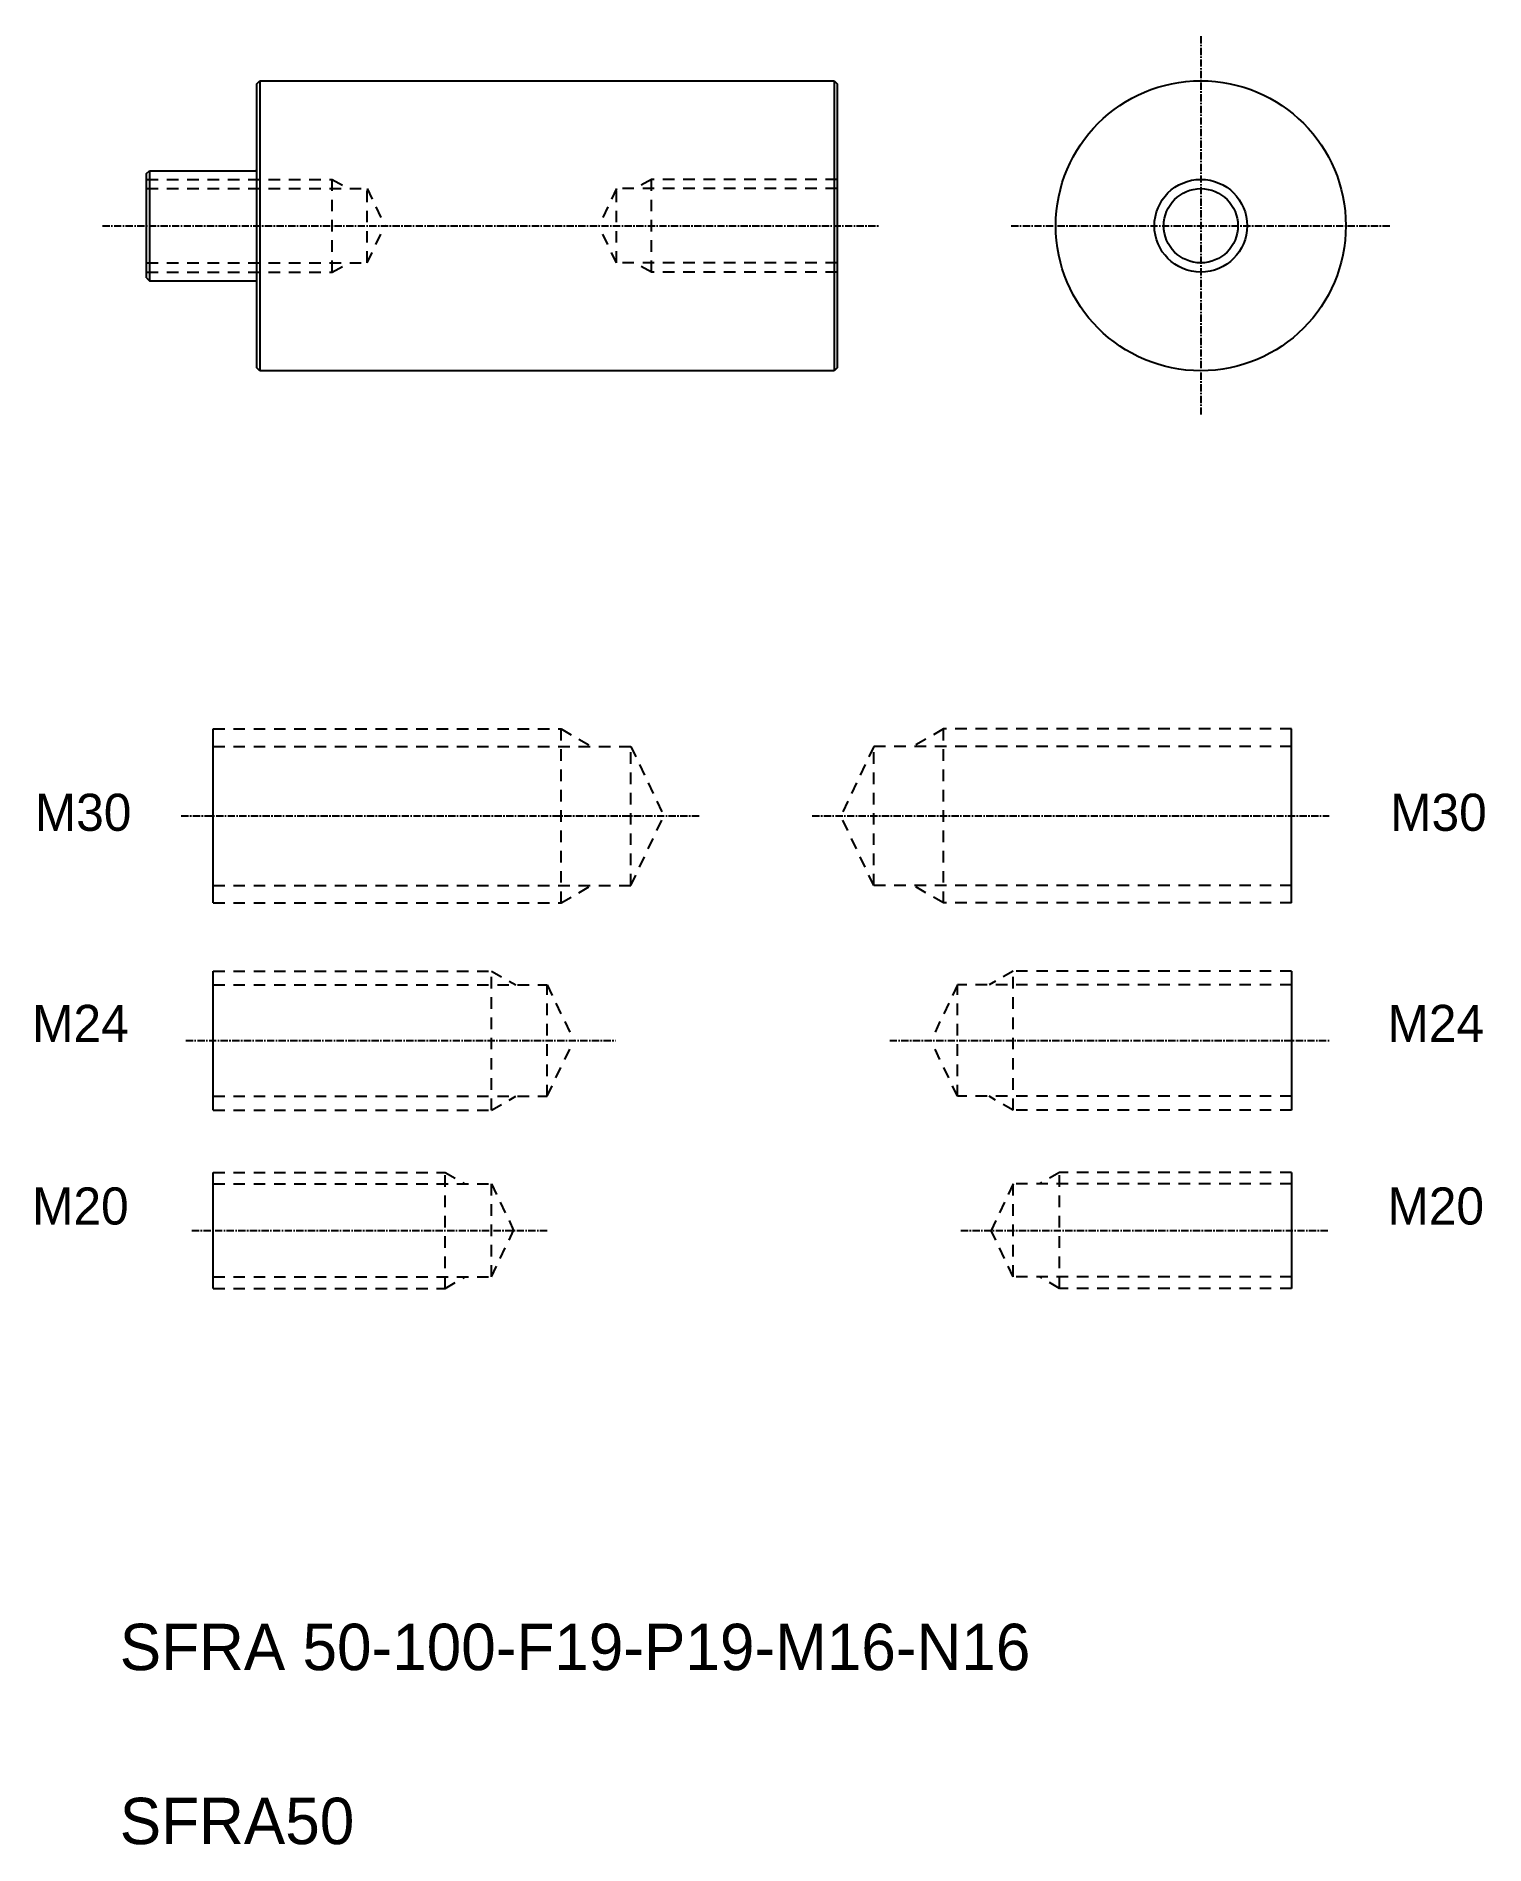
# Model space of a CAD drawing. Extents: x 69 to 319, y 69 to 381.
import ezdxf

# ---------------------------------------------------------------- set-up
doc = ezdxf.new("R2010")
doc.units = 0
doc.linetypes.add('CENTER', pattern=[2, 1.25, -0.25, 0.25, -0.25])
doc.linetypes.add('DASHED', pattern=[3.5, 2, -1.5])
doc.layers.get('0').update_dxf_attribs({"linetype": 'CONTINUOUS'})
doc.layers.add('CENTER', color=1, linetype='CENTER')

msp = doc.modelspace()

# ---------------------------------------------------------------- linework, layer by layer
for p, q in [((107.52, 372.76), (108.02, 373.26)), ((107.52, 323.76), (107.52, 372.76)), ((108.02, 373.26), (207.02, 373.26)), ((108.02, 373.26), (108.02, 323.26)), ((207.02, 373.26), (207.02, 323.26)), ((207.02, 373.26), (207.52, 372.76)), ((207.52, 372.76), (207.52, 323.76)), ((108.02, 360.76), (108.02, 360.76)), ((88.52, 357.26), (89.02, 357.76)), ((88.52, 339.26), (88.52, 357.26)), ((108.02, 348.26), (108.02, 348.26)), ((88.52, 339.26), (89.02, 338.76)), ((108.02, 323.26), (107.52, 323.76)), ((207.02, 323.26), (108.02, 323.26)), ((207.52, 323.76), (207.02, 323.26)), ((99.97, 231.51), (99.97, 261.51)), ((285.88, 231.51), (285.88, 261.51)), ((99.97, 195.77), (99.97, 219.77)), ((285.88, 219.77), (285.88, 195.77)), ((99.97, 165.06), (99.97, 185.06)), ((285.88, 185.06), (285.88, 165.06))]:
    msp.add_line(p, q)
at = {"color": 3, "linetype": 'DASHED'}
for p, q in [((88.52, 356.26), (120.52, 356.26)), ((120.52, 340.26), (120.52, 356.26)), ((120.52, 356.26), (123.29, 354.66)), ((175.52, 356.26), (172.75, 354.66)), ((207.52, 356.26), (175.52, 356.26)), ((175.52, 340.26), (175.52, 356.26)), ((88.52, 354.66), (126.52, 354.66)), ((126.52, 341.86), (126.52, 354.66)), ((126.52, 354.66), (129.57, 348.26)), ((169.52, 354.66), (166.47, 348.26)), ((207.52, 354.66), (169.52, 354.66)), ((169.52, 341.86), (169.52, 354.66)), ((126.52, 341.86), (129.57, 348.26)), ((169.52, 341.86), (166.47, 348.26)), ((88.52, 341.86), (126.52, 341.86)), ((88.52, 340.26), (120.52, 340.26)), ((120.52, 340.26), (123.29, 341.86)), ((207.52, 341.86), (169.52, 341.86)), ((175.52, 340.26), (172.75, 341.86)), ((207.52, 340.26), (175.52, 340.26)), ((99.97, 261.51), (159.97, 261.51)), ((159.97, 231.51), (159.97, 261.51)), ((159.97, 261.51), (165.17, 258.51)), ((225.88, 261.51), (220.68, 258.51)), ((225.88, 231.51), (225.88, 261.51)), ((285.88, 261.51), (225.88, 261.51)), ((99.97, 258.51), (171.97, 258.51)), ((171.97, 234.51), (171.97, 258.51)), ((171.97, 258.51), (177.68, 246.51)), ((213.88, 258.51), (208.16, 246.51)), ((213.88, 234.51), (213.88, 258.51)), ((285.88, 258.51), (213.88, 258.51)), ((171.97, 234.51), (177.68, 246.51)), ((213.88, 234.51), (208.16, 246.51)), ((99.97, 234.51), (171.97, 234.51)), ((159.97, 231.51), (165.17, 234.51)), ((285.88, 234.51), (213.88, 234.51)), ((225.88, 231.51), (220.68, 234.51)), ((99.97, 231.51), (159.97, 231.51)), ((285.88, 231.51), (225.88, 231.51)), ((99.97, 219.77), (147.97, 219.77)), ((147.97, 195.77), (147.97, 219.77)), ((147.97, 219.77), (152.13, 217.37)), ((237.88, 219.77), (233.72, 217.37)), ((285.88, 219.77), (237.88, 219.77)), ((237.88, 195.77), (237.88, 219.77)), ((99.97, 217.37), (157.57, 217.37)), ((157.57, 217.37), (162.14, 207.77)), ((157.57, 198.17), (157.57, 217.37)), ((228.28, 217.37), (223.71, 207.77)), ((285.88, 217.37), (228.28, 217.37)), ((228.28, 198.17), (228.28, 217.37)), ((157.57, 198.17), (162.14, 207.77)), ((228.28, 198.17), (223.71, 207.77)), ((99.97, 198.17), (157.57, 198.17)), ((147.97, 195.77), (152.13, 198.17)), ((285.88, 198.17), (228.28, 198.17)), ((237.88, 195.77), (233.72, 198.17)), ((99.97, 195.77), (147.97, 195.77)), ((285.88, 195.77), (237.88, 195.77)), ((99.97, 185.06), (139.97, 185.06)), ((139.97, 165.06), (139.97, 185.06)), ((139.97, 185.06), (143.43, 183.06)), ((245.88, 185.06), (242.41, 183.06)), ((245.88, 165.06), (245.88, 185.06)), ((285.88, 185.06), (245.88, 185.06)), ((99.97, 183.06), (147.97, 183.06)), ((147.97, 167.06), (147.97, 183.06)), ((147.97, 183.06), (151.78, 175.06)), ((237.88, 183.06), (234.07, 175.06)), ((285.88, 183.06), (237.88, 183.06)), ((237.88, 167.06), (237.88, 183.06)), ((147.97, 167.06), (151.78, 175.06)), ((237.88, 167.06), (234.07, 175.06)), ((99.97, 167.06), (147.97, 167.06)), ((139.97, 165.06), (143.43, 167.06)), ((285.88, 167.06), (237.88, 167.06)), ((245.88, 165.06), (242.41, 167.06)), ((99.97, 165.06), (139.97, 165.06)), ((285.88, 165.06), (245.88, 165.06))]:
    msp.add_line(p, q, dxfattribs=at)
at = {"color": 7}
msp.add_line((89.02, 357.76), (89.02, 338.76), dxfattribs=at)
at = {"color": 7, "linetype": 'CONTINUOUS'}
for p, q in [((89.02, 357.76), (107.32, 357.76)), ((89.02, 338.76), (107.32, 338.76))]:
    msp.add_line(p, q, dxfattribs=at)
msp.add_circle((270.23, 348.26), 25)
at = {"color": 3, "linetype": 'CONTINUOUS'}
msp.add_circle((270.23, 348.26), 8, dxfattribs=at)
at = {"color": 7, "linetype": 'CONTINUOUS'}
msp.add_circle((270.23, 348.26), 6.4, dxfattribs=at)
for centre, start, end in [((107.32, 357.96), 270, 0), ((107.32, 338.56), 0, 90)]:
    msp.add_arc(centre, 0.2, start, end)
at = {"layer": 'CENTER', "color": 1, "linetype": 'CENTER'}
for p, q in [((270.23, 380.95), (270.23, 315.57)), ((80.9, 348.26), (214.82, 348.26)), ((237.54, 348.26), (302.92, 348.26)), ((94.49, 246.51), (183.77, 246.51)), ((203.25, 246.51), (292.37, 246.51)), ((95.27, 207.77), (169.33, 207.77)), ((216.6, 207.77), (292.37, 207.77)), ((96.31, 175.06), (157.79, 175.06)), ((228.87, 175.06), (292.37, 175.06))]:
    msp.add_line(p, q, dxfattribs=at)

# ---------------------------------------------------------------- texts
at = {"color": 7}
for s, p in [('M30', (69.24, 243.94)), ('M30', (302.87, 243.94)), ('M24', (68.77, 207.54)), ('M24', (302.4, 207.54)), ('M20', (68.77, 176.06)), ('M20', (302.4, 176.06))]:
    msp.add_text(s, height=6.4, dxfattribs=at).set_placement(p)
for s, p in [('SFRA 50-100-F19-P19-M16-N16', (83.88, 99.23)), ('SFRA50', (83.88, 69.23))]:
    msp.add_text(s, height=8).set_placement(p)

doc.saveas('drawing.dxf')
